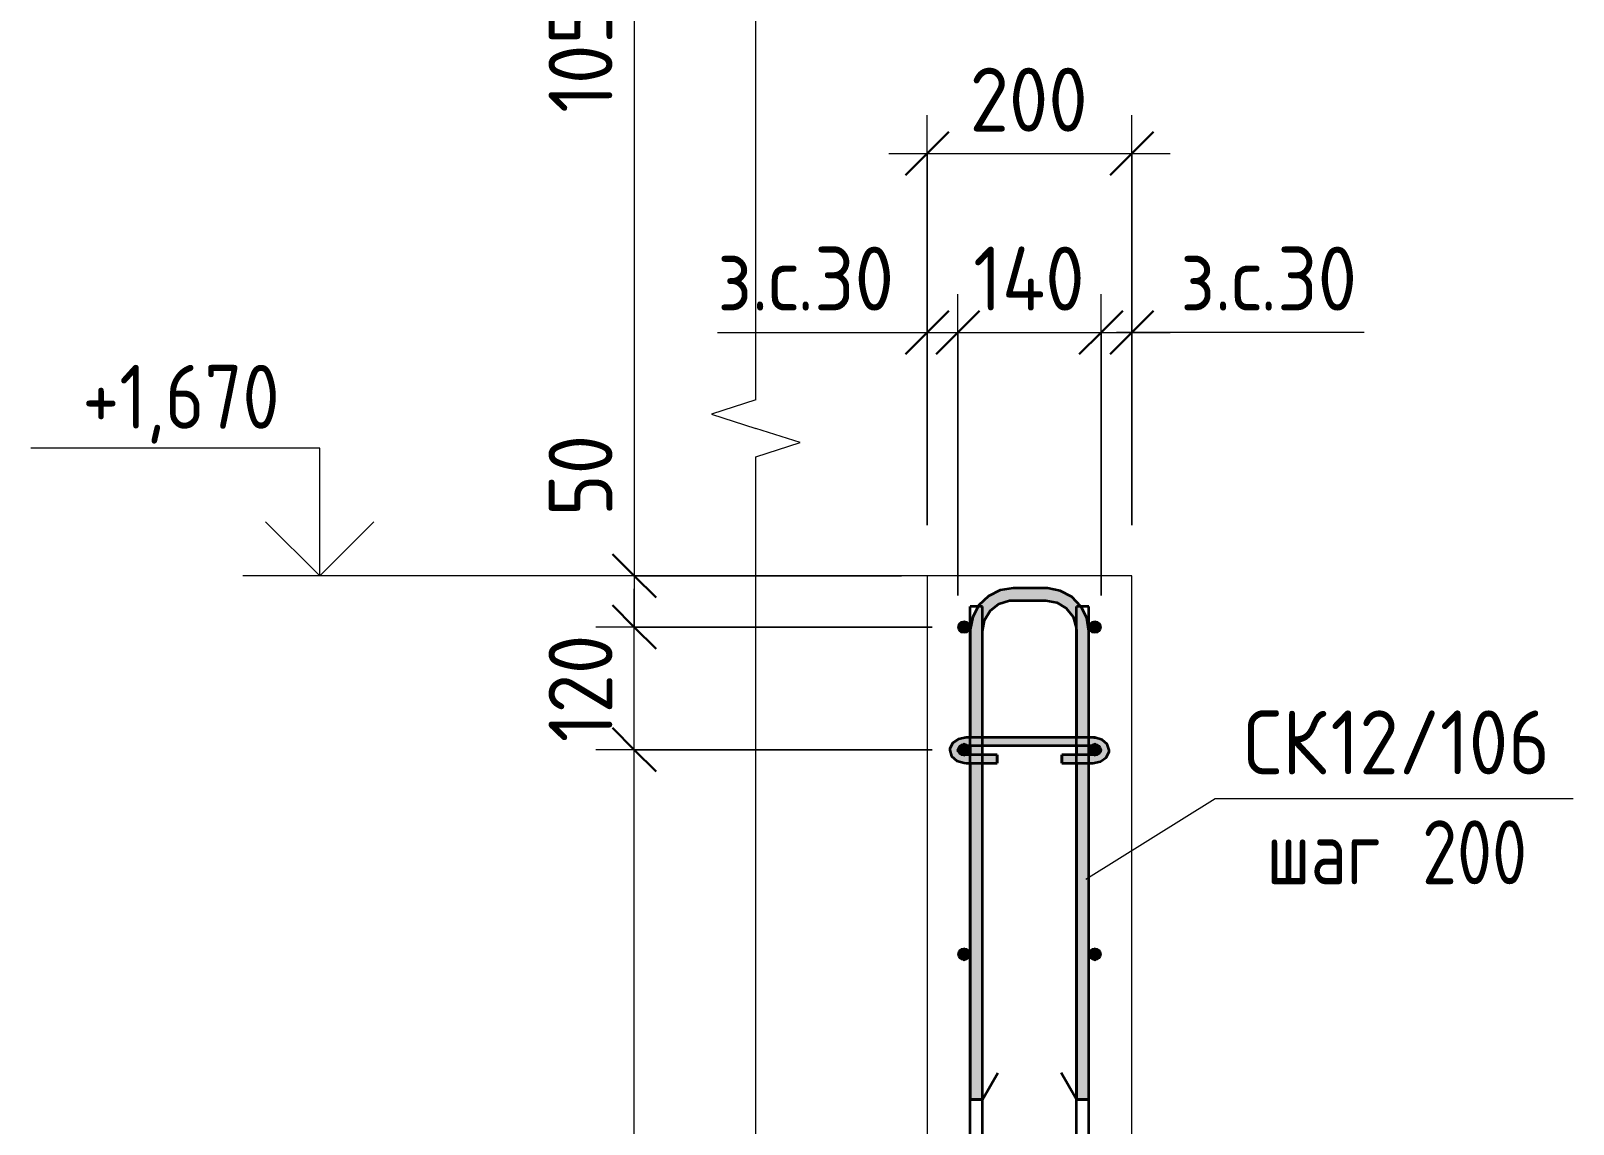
# Model space of a CAD drawing. Header units: millimetres. Extents: x -737 to 48133, y -5064 to 36443.
# Drawn here: x 32372 to 33880, y 1134 to 2203 of the extents above; entities that cross this region are included whole.
import ezdxf

# ---------------------------------------------------------------- set-up
doc = ezdxf.new("R2010")
doc.units = ezdxf.units.MM
for name, color, linetype, lineweight in [('AA_Dim', 7, 'Continuous', 9), ('AA_Dim-25', 7, 'Continuous', 9), ('AA_Oformlenie', 7, 'Continuous', 9), ('AA_Vinoska', 7, 'Continuous', 9), ('AA_Visotnaya otmetka', 7, 'Continuous', 9), ('AF_Stena_Опалубка', 253, 'Continuous', 20), ('KR_Armatura', 7, 'Continuous', 20), ('KR_Armatura_Tonkie', 7, 'Continuous', 20)]:
    doc.layers.add(name, color=color, linetype=linetype, lineweight=lineweight)
doc.styles.add('ISOCPEUR_6', font='isocpeur.TTF', dxfattribs={"width": 0.9, "height": 62.5})
doc.styles.add('ISOCPEUR_7', font='isocpeur.TTF', dxfattribs={"width": 0.85, "height": 62.5})
doc.styles.add('ISOCPEUR_8', font='isocpeur.TTF', dxfattribs={"width": 0.8, "height": 62.5})
doc.dimstyles.new('00_Точн_3_знака__прозр__2', dxfattribs={"dimscale": 304.8, "dimtxt": 62.672186, "dimasz": 0.139436, "dimexe": 0.123031, "dimexo": 0.082021, "dimgap": 0.008202, "dimtad": 1, "dimdec": 3, "dimrnd": 0.001, "dimdsep": 46, "dimtxsty": 'ISOCPEUR_6', "dimblk1": 'OBLIQUE', "dimblk2": 'OBLIQUE', "dimsah": 1, "dimcen": 0.09, "dimdle": 0.123031, "dimazin": 0, "dimtfac": 1, "dimtdec": 4, "dimtix": 1, "dimtmove": 1, "dimatfit": 3, "dimfxl": 1, "dimtvp": 1, "dimtolj": 1, "dimtzin": 0, "dimlwd": 18, "dimlwe": 18, "dimarcsym": 2})
doc.dimstyles.new('00_Точн_3_знака__прозр__3', dxfattribs={"dimscale": 304.8, "dimtxt": 62.672186, "dimasz": 0.139436, "dimexe": 0.123031, "dimexo": 0.082021, "dimgap": 0.008202, "dimtad": 1, "dimdec": 3, "dimrnd": 0.001, "dimdsep": 46, "dimtxsty": 'ISOCPEUR_6', "dimblk1": 'OBLIQUE', "dimblk2": 'OBLIQUE', "dimsah": 1, "dimcen": 0.09, "dimdle": 0.123031, "dimazin": 0, "dimtfac": 1, "dimtdec": 4, "dimtix": 1, "dimtmove": 0, "dimatfit": 3, "dimfxl": 1, "dimtvp": 1, "dimtolj": 1, "dimtzin": 0, "dimlwd": 18, "dimlwe": 18, "dimarcsym": 2})
doc.dimstyles.new('05_Округл_5мм__прозр__3', dxfattribs={"dimscale": 304.8, "dimtxt": 62.672186, "dimasz": 0.139436, "dimexe": 0.123031, "dimexo": 0.082021, "dimgap": 0.008202, "dimtad": 1, "dimdec": 0, "dimrnd": 5, "dimdsep": 46, "dimtxsty": 'ISOCPEUR_6', "dimblk1": 'OBLIQUE', "dimblk2": 'OBLIQUE', "dimsah": 1, "dimcen": 0.09, "dimdle": 0.123031, "dimazin": 0, "dimtfac": 1, "dimtdec": 4, "dimtix": 1, "dimtmove": 0, "dimatfit": 3, "dimfxl": 1, "dimtvp": 1, "dimtolj": 1, "dimtzin": 0, "dimlwd": 18, "dimlwe": 18, "dimarcsym": 2})

# ---------------------------------------------------------------- blocks, each defined once
blk = doc.blocks.new('350_Стержень П торец СК-СГ _НесАрм_РабПлоск_ - 350_Стержень П торец СК-СГ _НесАрм_РабПлоск_-4140246-1-1 Армирование')
at = {"layer": 'KR_Armatura_Tonkie', "lineweight": 35}
for points in [[(-34468, 1616), (-34456, 1616), (-34454.8, 1624.3), (-34452, 1631), (-34447.2, 1637.2), (-34441, 1642), (-34433.8, 1645), (-34426, 1646.2), (-34426, 1658), (-34436.9, 1656.6), (-34447, 1652.4), (-34456.1, 1645.2), (-34462.4, 1637), (-34466.6, 1626.9), (-34467.2, 1622.1)], [(-34394, 1646), (-34394, 1658), (-34426, 1657.8), (-34426, 1646), (-34395, 1646)], [(-34359.6, 1616), (-34352, 1616), (-34353.4, 1626.9), (-34357.6, 1637), (-34364.3, 1645.7), (-34373.5, 1652.6), (-34383.1, 1656.6), (-34394, 1657.8), (-34394, 1646), (-34385.7, 1644.8), (-34379, 1642), (-34372.8, 1637.2), (-34368, 1631), (-34365, 1623.8), (-34363.8, 1616), (-34361, 1616)]]:
    blk.add_hatch(color=256, dxfattribs=at).paths.add_polyline_path(points)
h = blk.add_hatch(color=256, dxfattribs=at)
h.paths.add_polyline_path([(-34462, 1158), (-34456, 1158), (-34456.2, 1487), (-34459.4, 1487.3), (-34462, 1487.6), (-34468, 1487), (-34467.8, 1158), (-34463.6, 1158)])
h.paths.add_polyline_path([(-34462, 1494.5), (-34456, 1495), (-34456.2, 1504), (-34468, 1504), (-34467.8, 1495), (-34465, 1494.8), (-34462.4, 1494.5)])
h.paths.add_polyline_path([(-34462, 1512), (-34456, 1512), (-34456.2, 1616), (-34468, 1616), (-34467.8, 1512), (-34462.4, 1512)])
h = blk.add_hatch(color=256, dxfattribs=at)
h.paths.add_polyline_path([(-34358, 1158), (-34352, 1158), (-34352.2, 1487), (-34355.4, 1487.3), (-34358, 1487.6), (-34364, 1487), (-34363.8, 1158), (-34359.6, 1158)])
h.paths.add_polyline_path([(-34358, 1494.5), (-34352, 1495), (-34352.2, 1504), (-34364, 1504), (-34363.8, 1495), (-34361, 1494.8), (-34358.4, 1494.5)])
h.paths.add_polyline_path([(-34358.4, 1512), (-34352, 1512), (-34352.2, 1616), (-34364, 1616), (-34363.8, 1512), (-34359.6, 1512)])
for p, q in [((-34394, 1658), (-34426, 1658)), ((-34426, 1646), (-34394, 1646)), ((-34468, 1616), (-34468, 1512)), ((-34456, 1512), (-34456, 1616)), ((-34364, 1616), (-34364, 1512)), ((-34352, 1512), (-34352, 1616)), ((-34468, 1504), (-34468, 1495)), ((-34456, 1495), (-34456, 1504)), ((-34364, 1504), (-34364, 1495)), ((-34352, 1495), (-34352, 1504)), ((-34468, 1487), (-34468, 1158)), ((-34456, 1158), (-34456, 1487)), ((-34364, 1487), (-34364, 1158)), ((-34352, 1158), (-34352, 1487)), ((-34456, 1158), (-34441, 1184)), ((-34364, 1158), (-34379, 1184)), ((-34456, 1158), (-34468, 1158)), ((-34467.8, 1158), (-34456.2, 1158)), ((-34352, 1158), (-34364, 1158)), ((-34363.8, 1158), (-34352.2, 1158))]:
    blk.add_line(p, q, dxfattribs=at)
at = {"layer": 'KR_Armatura_Tonkie', "lineweight": 35, "flags": 128}
for points in [[(-34426, 1658), (-34438.7, 1656), (-34450.2, 1650.3), (-34459.4, 1641.4), (-34460.2, 1640)], [(-34456, 1616), (-34454, 1626.7), (-34448.4, 1635.9), (-34439.9, 1642.6), (-34429.5, 1645.8), (-34426, 1646)], [(-34359.7, 1640.2), (-34368.6, 1649.4), (-34379.9, 1655.5), (-34392.5, 1658), (-34394, 1658)], [(-34394, 1646), (-34383.3, 1644), (-34374.1, 1638.4), (-34367.4, 1629.9), (-34364.2, 1619.5), (-34364, 1616)], [(-34460.2, 1640), (-34465.5, 1630.1), (-34468, 1617.5), (-34468, 1616)], [(-34352, 1616), (-34354, 1628.7), (-34359.6, 1640)]]:
    blk.add_lwpolyline(points, dxfattribs=at)
blk = doc.blocks.new('261_Шпилька массив _НесАрм_РабПлоск_ - 8 А240-V6-1-1 Армирование')
at = {"layer": 'KR_Armatura_Tonkie', "lineweight": 35}
for points in [[(-34471.9, 1487), (-34471.9, 1493.8), (-34475.9, 1494.6), (-34478.8, 1496.7), (-34479.9, 1499.4), (-34479.1, 1501.4), (-34471.9, 1504.1), (-34471.9, 1510.8), (-34478, 1510), (-34483.2, 1507.5), (-34486.7, 1503.8), (-34487.9, 1499.5), (-34486.7, 1495.2), (-34484.3, 1491.6), (-34479.4, 1488.5), (-34474.4, 1487.5)], [(-34395, 1510.8), (-34348.1, 1510.8), (-34348.1, 1512), (-34471.9, 1511.9), (-34471.9, 1510.8), (-34452, 1510.8)], [(-34395, 1504), (-34348.1, 1504.1), (-34348.1, 1510.8), (-34471.9, 1510.8), (-34471.9, 1504), (-34452, 1504)], [(-34348.1, 1487), (-34341.9, 1488), (-34339.4, 1489.2), (-34336.1, 1491.9), (-34333.3, 1495.2), (-34332.1, 1499.5), (-34333.3, 1503.8), (-34336.8, 1507.5), (-34342.2, 1510), (-34348.1, 1510.8), (-34348.1, 1504), (-34341.9, 1502.6), (-34340.6, 1500.8), (-34340.1, 1499.5), (-34341.2, 1496.7), (-34344.1, 1494.6), (-34348.1, 1493.8), (-34348.1, 1487.2)], [(-34471.9, 1493.8), (-34441.6, 1493.8), (-34441.6, 1495), (-34459, 1494.8), (-34462, 1494.5), (-34466.3, 1495), (-34468, 1495), (-34471.9, 1494.9), (-34471.9, 1494.5)], [(-34452, 1487), (-34441.6, 1487.2), (-34441.6, 1493.8), (-34471.9, 1493.8), (-34471.9, 1487), (-34464.8, 1487.2), (-34462, 1487.6), (-34457.8, 1487.1), (-34456, 1487)], [(-34378.4, 1493.8), (-34348.1, 1493.8), (-34348.1, 1495), (-34355.2, 1494.8), (-34358, 1494.5), (-34362.2, 1495), (-34364, 1495), (-34378.4, 1494.9), (-34378.4, 1494.5)], [(-34366.5, 1487), (-34361, 1487.2), (-34358, 1487.6), (-34353.8, 1487.1), (-34352, 1487), (-34348.1, 1487.2), (-34348.1, 1493.8), (-34378.4, 1493.8), (-34378.4, 1487)]]:
    blk.add_hatch(color=256, dxfattribs=at).paths.add_polyline_path(points)
h = blk.add_hatch(color=256, dxfattribs=at)
h.paths.add_polyline_path([(-34471.9, 1493.8), (-34471.9, 1495), (-34477.7, 1496.4), (-34479.1, 1497.5), (-34478.8, 1496.7), (-34475.3, 1494.5)])
h.paths.add_polyline_path([(-34486.7, 1503.8), (-34483.2, 1507.5), (-34477.5, 1510), (-34471.9, 1510.8), (-34471.9, 1512), (-34479.4, 1510.5), (-34484.3, 1507.4), (-34485.5, 1505.7)])
h = blk.add_hatch(color=256, dxfattribs=at)
h.paths.add_polyline_path([(-34348.1, 1493.8), (-34344.1, 1494.6), (-34341.1, 1496.7), (-34341.2, 1497.4), (-34341.9, 1496.5), (-34348.1, 1494.9), (-34348.1, 1494.5)])
h.paths.add_polyline_path([(-34333.3, 1503.8), (-34336.1, 1507.2), (-34340.6, 1510.4), (-34342, 1511), (-34348.1, 1511.9), (-34348.1, 1510.8), (-34342, 1510), (-34336.8, 1507.5)])
for p, q in [((-34468, 1512), (-34471.9, 1512)), ((-34456, 1512), (-34468, 1512)), ((-34364, 1512), (-34456, 1512)), ((-34352, 1512), (-34364, 1512)), ((-34348.1, 1512), (-34352, 1512)), ((-34471.9, 1504), (-34468, 1504)), ((-34468, 1495), (-34471.9, 1495)), ((-34468, 1504), (-34456, 1504)), ((-34462.1, 1495), (-34468, 1495)), ((-34456, 1495), (-34462, 1495)), ((-34456, 1504), (-34364, 1504)), ((-34441.6, 1495), (-34456, 1495)), ((-34441.6, 1495), (-34441.6, 1493.8)), ((-34441.6, 1488.2), (-34441.6, 1494.9)), ((-34441.6, 1493.8), (-34441.6, 1487)), ((-34364, 1495), (-34378.4, 1495)), ((-34378.4, 1493.8), (-34378.4, 1495)), ((-34378.4, 1494.9), (-34378.4, 1488.2)), ((-34378.4, 1487), (-34378.4, 1493.8)), ((-34364, 1504), (-34352, 1504)), ((-34358.1, 1495), (-34364, 1495)), ((-34352, 1495), (-34358, 1495)), ((-34352, 1504), (-34348.1, 1504)), ((-34348.1, 1495), (-34352, 1495)), ((-34471.9, 1487), (-34468, 1487)), ((-34468, 1487), (-34462.1, 1487)), ((-34462, 1487), (-34456, 1487)), ((-34456, 1487), (-34441.6, 1487)), ((-34441.6, 1487.2), (-34441.6, 1488.2)), ((-34378.4, 1488.2), (-34378.4, 1487.2)), ((-34378.4, 1487), (-34364, 1487)), ((-34364, 1487), (-34358.1, 1487)), ((-34358, 1487), (-34352, 1487)), ((-34352, 1487), (-34348.1, 1487))]:
    blk.add_line(p, q, dxfattribs=at)
at = {"layer": 'KR_Armatura_Tonkie', "lineweight": 35, "flags": 128}
for points in [[(-34471.9, 1512), (-34479.5, 1510.5), (-34485.1, 1506.6), (-34487.8, 1501.1), (-34487.9, 1499.5)], [(-34332.1, 1499.5), (-34333.9, 1505.4), (-34338.9, 1509.8), (-34346.2, 1511.9), (-34348.1, 1512)], [(-34487.9, 1499.5), (-34486.1, 1493.6), (-34481.1, 1489.2), (-34473.8, 1487.1), (-34471.9, 1487)], [(-34479.9, 1499.5), (-34479, 1501.5), (-34475.2, 1503.6), (-34471.9, 1504)], [(-34471.9, 1495), (-34476.9, 1496.1), (-34479.6, 1498.3), (-34479.9, 1499.5)], [(-34348.1, 1504), (-34343.1, 1502.9), (-34340.4, 1500.7), (-34340.1, 1499.5)], [(-34348.1, 1487), (-34340.5, 1488.5), (-34334.9, 1492.4), (-34332.2, 1497.9), (-34332.1, 1499.5)], [(-34340.1, 1499.5), (-34341, 1497.5), (-34344.8, 1495.5), (-34348.1, 1495)]]:
    blk.add_lwpolyline(points, dxfattribs=at)
blk = doc.blocks.new('011_Прямоугольник обрыва _ЭлУзла_ - 011_Прямоугольник обрыва _ЭлУзла_-4158659-1-1 Армирование')
at = {"layer": 'AA_Oformlenie'}
for p, q in [((-34677.7, 1842.3), (-34677.7, 3545.5)), ((-34677.7, -1620.5), (-34677.7, 1786.6))]:
    blk.add_line(p, q, dxfattribs=at)
blk = doc.blocks.new('DIMBLOCK64-1-1 Армирование')
at = {"layer": 'AA_Dim-25', "lineweight": 30}
for p, q in [((32961.7, 2720), (32940.5, 2741.3)), ((32961.7, 2720), (32983, 2698.8)), ((32961.7, 1670), (32940.5, 1691.2)), ((32961.7, 1670), (32983, 1648.8))]:
    blk.add_line(p, q, dxfattribs=at)
at = {"layer": 'AA_Dim-25', "lineweight": 18}
for p, q in [((33223.1, 2720), (32924.2, 2720)), ((32961.7, 2720), (32961.7, 1670)), ((32961.7, 2720), (33223.1, 2720)), ((33223.1, 1670), (32924.2, 1670)), ((32961.7, 1670), (33223.1, 1670))]:
    blk.add_line(p, q, dxfattribs=at)
at = {"layer": 'AA_Dim-25', "color": 0, "lineweight": 18, "insert": (32877.8, 2122.9), "char_height": 62.5, "width": 173.117, "attachment_point": 1, "rotation": 90, "line_spacing_factor": 1.135194, "style": 'ISOCPEUR_6'}
blk.add_mtext('1050', dxfattribs=at)
blk = doc.blocks.new('_Oblique')
at = {"color": 0, "linetype": 'ByBlock', "lineweight": -2}
blk.add_line((-0.5, -0.5), (0.5, 0.5), dxfattribs=at)
blk = doc.blocks.new('DIMBLOCK65-1-1 Армирование')
at = {"layer": 'AA_Dim-25', "lineweight": 18}
for p, q in [((32961.7, 1806.4), (32961.7, 1703.4)), ((32961.7, 1703.4), (32961.7, 1645)), ((33223.1, 1670), (32924.2, 1670)), ((32961.7, 1670), (32961.7, 1620)), ((32961.7, 1670), (33223.1, 1670)), ((33253.1, 1620), (32924.2, 1620)), ((32961.7, 1620), (33253.1, 1620))]:
    blk.add_line(p, q, dxfattribs=at)
at = {"layer": 'AA_Dim-25', "lineweight": 30}
for p, q in [((32961.7, 1670), (32940.5, 1691.2)), ((32961.7, 1670), (32983, 1648.8)), ((32961.7, 1620), (32940.5, 1641.3)), ((32961.7, 1620), (32983, 1598.8))]:
    blk.add_line(p, q, dxfattribs=at)
at = {"layer": 'AA_Dim-25', "color": 0, "lineweight": 18, "insert": (32877.8, 1728.4), "char_height": 62.5, "width": 93.654, "attachment_point": 1, "rotation": 90, "line_spacing_factor": 1.135194, "style": 'ISOCPEUR_6'}
blk.add_mtext('50', dxfattribs=at)
blk = doc.blocks.new('DIMBLOCK72-1-1 Армирование')
at = {"layer": 'AA_Dim-25', "lineweight": 18}
for p, q in [((33248.1, 1719.6), (33248.1, 1945.6)), ((33278.1, 1651), (33278.1, 1945.6)), ((33042.9, 1908.1), (33247.7, 1908.1)), ((33210.6, 1908.1), (33278.1, 1908.1)), ((33247.7, 1908.1), (33263.1, 1908.1)), ((33248.1, 1908.1), (33248.1, 1719.6)), ((33278.1, 1908.1), (33278.1, 1651))]:
    blk.add_line(p, q, dxfattribs=at)
at = {"layer": 'AA_Dim-25', "lineweight": 30}
for p, q in [((33248.1, 1908.1), (33269.4, 1929.3)), ((33278.1, 1908.1), (33299.4, 1929.3)), ((33248.1, 1908.1), (33226.9, 1886.8)), ((33278.1, 1908.1), (33256.9, 1886.8))]:
    blk.add_line(p, q, dxfattribs=at)
at = {"layer": 'AA_Dim-25', "color": 0, "lineweight": 18, "insert": (33042.9, 1992), "char_height": 62.5, "width": 215.687, "attachment_point": 1, "line_spacing_factor": 1.135194, "style": 'ISOCPEUR_6'}
blk.add_mtext('з.с.30', dxfattribs=at)
blk = doc.blocks.new('DIMBLOCK73-1-1 Армирование')
at = {"layer": 'AA_Dim-25', "lineweight": 18}
for p, q in [((33278.1, 1651), (33278.1, 1945.6)), ((33418.1, 1651), (33418.1, 1945.6)), ((33278.1, 1908.1), (33418.1, 1908.1)), ((33278.1, 1908.1), (33278.1, 1651)), ((33418.1, 1908.1), (33418.1, 1651))]:
    blk.add_line(p, q, dxfattribs=at)
at = {"layer": 'AA_Dim-25', "lineweight": 30}
for p, q in [((33278.1, 1908.1), (33299.4, 1929.3)), ((33418.1, 1908.1), (33439.4, 1929.3)), ((33278.1, 1908.1), (33256.9, 1886.8)), ((33418.1, 1908.1), (33396.9, 1886.8))]:
    blk.add_line(p, q, dxfattribs=at)
at = {"layer": 'AA_Dim-25', "color": 0, "lineweight": 18, "insert": (33293.1, 1992), "char_height": 62.5, "width": 131.966, "attachment_point": 1, "line_spacing_factor": 1.135194, "style": 'ISOCPEUR_6'}
blk.add_mtext('140', dxfattribs=at)
blk = doc.blocks.new('DIMBLOCK74-1-1 Армирование')
at = {"layer": 'AA_Dim-25', "lineweight": 18}
for p, q in [((33418.1, 1651), (33418.1, 1945.6)), ((33448.1, 1719.6), (33448.1, 1945.6)), ((33418.1, 1908.1), (33485.6, 1908.1)), ((33418.1, 1908.1), (33418.1, 1651)), ((33470.7, 1908.1), (33433.1, 1908.1)), ((33448.1, 1908.1), (33448.1, 1719.6)), ((33675.4, 1908.1), (33470.7, 1908.1))]:
    blk.add_line(p, q, dxfattribs=at)
at = {"layer": 'AA_Dim-25', "lineweight": 30}
for p, q in [((33418.1, 1908.1), (33439.4, 1929.3)), ((33448.1, 1908.1), (33469.4, 1929.3)), ((33418.1, 1908.1), (33396.9, 1886.8)), ((33448.1, 1908.1), (33426.9, 1886.8))]:
    blk.add_line(p, q, dxfattribs=at)
at = {"layer": 'AA_Dim-25', "color": 0, "lineweight": 18, "insert": (33495.7, 1992), "char_height": 62.5, "width": 215.687, "attachment_point": 1, "line_spacing_factor": 1.135194, "style": 'ISOCPEUR_6'}
blk.add_mtext('з.с.30', dxfattribs=at)
blk = doc.blocks.new('DIMBLOCK75-1-1 Армирование')
at = {"layer": 'AA_Dim-25', "lineweight": 18}
for p, q in [((33248.1, 1727.5), (33248.1, 2120.6)), ((33448.1, 1727.5), (33448.1, 2120.6)), ((33210.6, 2083.1), (33485.6, 2083.1)), ((33248.1, 2083.1), (33248.1, 1727.5)), ((33448.1, 2083.1), (33448.1, 1727.5))]:
    blk.add_line(p, q, dxfattribs=at)
at = {"layer": 'AA_Dim-25', "lineweight": 30}
for p, q in [((33248.1, 2083.1), (33269.4, 2104.3)), ((33448.1, 2083.1), (33469.4, 2104.3)), ((33248.1, 2083.1), (33226.9, 2061.8)), ((33448.1, 2083.1), (33426.9, 2061.8))]:
    blk.add_line(p, q, dxfattribs=at)
at = {"layer": 'AA_Dim-25', "color": 0, "lineweight": 18, "insert": (33289.6, 2167), "char_height": 62.5, "width": 140.48, "attachment_point": 1, "line_spacing_factor": 1.135194, "style": 'ISOCPEUR_6'}
blk.add_mtext('200', dxfattribs=at)
blk = doc.blocks.new('042_М_Арматуры - Диам длина поз _ Комментарий-3662934-1-1 Армирование')
at = {"layer": 'AA_Vinoska'}
blk.add_line((-33404.6, 3196.1), (-33054.6, 3196.1), dxfattribs=at)
blk = doc.blocks.new('Высотные отметки - Стрелка вверх-400292-1-1 Армирование')
at = {"layer": 'AA_Vinoska'}
for p, q in [((-35104.8, -2825), (-35387.3, -2825)), ((-35104.8, -2950), (-35104.8, -2825)), ((-35104.8, -2950), (-35157.8, -2897)), ((-35104.8, -2950), (-35051.7, -2897)), ((-35029.8, -2950), (-35179.8, -2950))]:
    blk.add_line(p, q, dxfattribs=at)
blk = doc.blocks.new('DIMBLOCK83-1-1 Армирование')
at = {"layer": 'AA_Dim-25', "lineweight": 30}
for p, q in [((32961.7, 1500), (32940.5, 1521.3)), ((32961.7, 1500), (32983, 1478.8)), ((32961.7, -2900), (32940.5, -2878.7)), ((32961.7, -2900), (32983, -2921.2))]:
    blk.add_line(p, q, dxfattribs=at)
at = {"layer": 'AA_Dim-25', "lineweight": 18}
for p, q in [((33253.1, 1500), (32924.2, 1500)), ((32961.7, -2900), (32961.7, 1500)), ((32961.7, 1500), (33253.1, 1500)), ((33253.1, -2900), (32924.2, -2900)), ((32961.7, -2900), (33253.1, -2900))]:
    blk.add_line(p, q, dxfattribs=at)
at = {"layer": 'AA_Dim-25', "color": 0, "lineweight": 18, "insert": (32877.8, -919.4), "char_height": 62.5, "width": 526.446, "attachment_point": 1, "rotation": 90, "line_spacing_factor": 1.135194, "style": 'ISOCPEUR_6'}
blk.add_mtext('200х22=4400', dxfattribs=at)
blk = doc.blocks.new('DIMBLOCK84-1-1 Армирование')
at = {"layer": 'AA_Dim-25', "lineweight": 18}
for p, q in [((32961.7, 1500), (32961.7, 1657.5)), ((33253.1, 1620), (32924.2, 1620)), ((32961.7, 1620), (33253.1, 1620)), ((33253.1, 1500), (32924.2, 1500)), ((32961.7, 1500), (33253.1, 1500))]:
    blk.add_line(p, q, dxfattribs=at)
at = {"layer": 'AA_Dim-25', "lineweight": 30}
for p, q in [((32961.7, 1620), (32940.5, 1641.3)), ((32961.7, 1620), (32983, 1598.8)), ((32961.7, 1500), (32940.5, 1521.3)), ((32961.7, 1500), (32983, 1478.8))]:
    blk.add_line(p, q, dxfattribs=at)
at = {"layer": 'AA_Dim-25', "color": 0, "lineweight": 18, "insert": (32877.8, 1507.4), "char_height": 62.5, "width": 126.29, "attachment_point": 1, "rotation": 90, "line_spacing_factor": 1.135194, "style": 'ISOCPEUR_6'}
blk.add_mtext('120', dxfattribs=at)

msp = doc.modelspace()

# ---------------------------------------------------------------- hatches: boundary and pattern name
at = {"layer": 'KR_Armatura'}
h = msp.add_hatch(color=256, dxfattribs=at)
edge = h.paths.add_edge_path()
edge.add_arc((33284.1328, 1620), 6, 0, 360)
for points in [[(33287.1328, 1614.8038), (33290.1328, 1620), (33287.1328, 1625.1962), (33281.1328, 1625.1962), (33278.1328, 1620), (33281.1328, 1614.8038)], [(33409.1328, 1614.8038), (33415.1328, 1614.8038), (33418.1328, 1620), (33415.1328, 1625.1962), (33409.1328, 1625.1962), (33406.1328, 1620)], [(33284.1328, 1494), (33289.329, 1497), (33289.329, 1503), (33284.1328, 1506), (33278.9367, 1503), (33278.9367, 1497)], [(33412.1328, 1494), (33417.329, 1497), (33417.329, 1503), (33412.1328, 1506), (33406.9367, 1503), (33406.9367, 1497)], [(33284.1328, 1294), (33289.329, 1297), (33289.329, 1303), (33284.1328, 1306), (33278.9367, 1303), (33278.9367, 1297)], [(33412.1328, 1294), (33417.329, 1297), (33417.329, 1303), (33412.1328, 1306), (33406.9367, 1303), (33406.9367, 1297)]]:
    msp.add_hatch(color=256, dxfattribs=at).paths.add_polyline_path(points)
h = msp.add_hatch(color=256, dxfattribs=at)
edge = h.paths.add_edge_path()
edge.add_arc((33412.1328, 1620), 6, 0, 360)
h = msp.add_hatch(color=256, dxfattribs=at)
edge = h.paths.add_edge_path()
edge.add_arc((33284.1328, 1500), 6, 0, 360)
h = msp.add_hatch(color=256, dxfattribs=at)
edge = h.paths.add_edge_path()
edge.add_arc((33412.1328, 1500), 6, 0, 360)
h = msp.add_hatch(color=256, dxfattribs=at)
edge = h.paths.add_edge_path()
edge.add_arc((33284.1328, 1300), 6, 0, 360)
h = msp.add_hatch(color=256, dxfattribs=at)
edge = h.paths.add_edge_path()
edge.add_arc((33412.1328, 1300), 6, 0, 360)

# ---------------------------------------------------------------- linework, layer by layer
at = {"layer": 'AA_Vinoska'}
for p, q in [((33080.4284, 1842.2592), (33037.1033, 1828.1821)), ((33037.1033, 1828.1821), (33080.4284, 1814.1049)), ((33123.7297, 1800.3549), (33080.4284, 1814.1049)), ((33080.4284, 1786.6049), (33123.7297, 1800.3549)), ((33403.2232, 1373.5301), (33529.8458, 1452.2004))]:
    msp.add_line(p, q, dxfattribs=at)
at = {"layer": 'AA_Visotnaya otmetka'}
for q in [(32654.0051, 1670), (33362.1946, 1670)]:
    msp.add_line((33362.1946, 1670), q, dxfattribs=at)
at = {"layer": 'AF_Stena_Опалубка'}
for p, q in [((33248.1328, 1670), (33248.1328, -2950)), ((33448.1328, 1670), (33248.1328, 1670)), ((33448.1328, -2950), (33448.1328, 1670))]:
    msp.add_line(p, q, dxfattribs=at)
at = {"layer": 'KR_Armatura'}
for p, q in [((33281.1328, 1625.1962), (33278.1328, 1620)), ((33278.1328, 1620), (33281.1328, 1614.8038)), ((33287.1328, 1625.1962), (33281.1328, 1625.1962)), ((33281.1328, 1614.8038), (33287.1328, 1614.8038)), ((33290.1328, 1620), (33287.1328, 1625.1962)), ((33287.1328, 1614.8038), (33290.1328, 1620)), ((33409.1328, 1625.1962), (33406.1328, 1620)), ((33406.1328, 1620), (33409.1328, 1614.8038)), ((33415.1328, 1625.1962), (33409.1328, 1625.1962)), ((33409.1328, 1614.8038), (33415.1328, 1614.8038)), ((33418.1328, 1620), (33415.1328, 1625.1962)), ((33415.1328, 1614.8038), (33418.1328, 1620)), ((33284.1328, 1506), (33278.9367, 1503)), ((33278.9367, 1503), (33278.9367, 1497)), ((33278.9367, 1497), (33284.1328, 1494)), ((33289.329, 1503), (33284.1328, 1506)), ((33284.1328, 1494), (33289.329, 1497)), ((33289.329, 1497), (33289.329, 1503)), ((33412.1328, 1506), (33406.9367, 1503)), ((33406.9367, 1503), (33406.9367, 1497)), ((33406.9367, 1497), (33412.1328, 1494)), ((33417.329, 1503), (33412.1328, 1506)), ((33412.1328, 1494), (33417.329, 1497)), ((33417.329, 1497), (33417.329, 1503)), ((33284.1328, 1306), (33278.9367, 1303)), ((33278.9367, 1303), (33278.9367, 1297)), ((33289.329, 1303), (33284.1328, 1306)), ((33289.329, 1297), (33289.329, 1303)), ((33412.1328, 1306), (33406.9367, 1303)), ((33406.9367, 1303), (33406.9367, 1297)), ((33417.329, 1303), (33412.1328, 1306)), ((33417.329, 1297), (33417.329, 1303)), ((33278.9367, 1297), (33284.1328, 1294)), ((33284.1328, 1294), (33289.329, 1297)), ((33406.9367, 1297), (33412.1328, 1294)), ((33412.1328, 1294), (33417.329, 1297))]:
    msp.add_line(p, q, dxfattribs=at)
for centre in [(33284.1328, 1620), (33412.1328, 1620), (33284.1328, 1500), (33412.1328, 1500), (33284.1328, 1300), (33412.1328, 1300)]:
    msp.add_circle(centre, 6, dxfattribs=at)
at = {"layer": 'KR_Armatura_Tonkie', "lineweight": 35}
for p, q in [((33302.1328, 1640), (33290.1328, 1640)), ((33290.1328, -2942), (33290.1328, 1640)), ((33302.1328, -2942), (33302.1328, 1640)), ((33406.1328, 1640), (33394.1328, 1640)), ((33394.1328, -2942), (33394.1328, 1640)), ((33406.1328, -2942), (33406.1328, 1640))]:
    msp.add_line(p, q, dxfattribs=at)

# ---------------------------------------------------------------- block references
at = {"layer": 'AA_Oformlenie'}
msp.add_blockref('011_Прямоугольник обрыва _ЭлУзла_ - 011_Прямоугольник обрыва _ЭлУзла_-4158659-1-1 Армирование', (67758.1328, 0), dxfattribs=at)
at = {"layer": 'AA_Vinoska'}
msp.add_blockref('042_М_Арматуры - Диам длина поз _ Комментарий-3662934-1-1 Армирование', (66934.4541, -1743.9083), dxfattribs=at)
at = {"layer": 'AA_Visotnaya otmetka'}
msp.add_blockref('Высотные отметки - Стрелка вверх-400292-1-1 Армирование', (67758.7655, 4620), dxfattribs=at)
at = {"layer": 'KR_Armatura_Tonkie', "lineweight": 35}
for name in ['261_Шпилька массив _НесАрм_РабПлоск_ - 8 А240-V6-1-1 Армирование', '350_Стержень П торец СК-СГ _НесАрм_РабПлоск_ - 350_Стержень П торец СК-СГ _НесАрм_РабПлоск_-4140246-1-1 Армирование']:
    msp.add_blockref(name, (67758.1328, 0), dxfattribs=at)

# ---------------------------------------------------------------- texts
at = {"layer": 'AA_Vinoska', "char_height": 62.5, "attachment_point": 1}
for s, insert, width, style in [('СК', (33557.7118, 1538.4567), 102.816422, 'ISOCPEUR_6'), ('12/106', (33642.5438, 1538.4567), 263.354344, 'ISOCPEUR_6'), (' 200', (33700.2722, 1430.9803), 166.751, 'ISOCPEUR_8'), ('шаг', (33579.8868, 1430.9803), 145.907125, 'ISOCPEUR_8')]:
    msp.add_mtext(s, dxfattribs=dict(at, insert=insert, width=width, style=style))
at = {"layer": 'AA_Visotnaya otmetka', "insert": (32421.8739, 1876.4199), "char_height": 62.5, "width": 227.11473, "attachment_point": 1, "line_spacing_factor": 1.135194, "style": 'ISOCPEUR_7'}
msp.add_mtext('+1,670', dxfattribs=at)

# ---------------------------------------------------------------- dimensions: what is measured, and where the dimension line sits
at = {"layer": 'AA_Dim', "lineweight": 18}
for base, p1, p2, dimstyle, override, picture, middle in [((32961.7254, 1670), (33248.1328, 2720), (33248.1328, 1670), '00_Точн_3_знака__прозр__3', {"dimpost": '<>', "dimfxl": 1050}, 'DIMBLOCK64-1-1 Армирование', (32927.9754, 2195)), ((32961.7254, 1620), (33278.1328, 1500), (33278.1328, 1620), '05_Округл_5мм__прозр__3', {"dimpost": '<>', "dimfxl": 120}, 'DIMBLOCK84-1-1 Армирование', (32927.9754, 1560)), ((32961.7254, 1500), (33278.1328, -2900), (33278.1328, 1500), '05_Округл_5мм__прозр__3', {"dimpost": '200х22=<>', "dimfxl": 4400}, 'DIMBLOCK83-1-1 Армирование', (32927.9754, -700))]:
    dim = msp.add_linear_dim(base=base, p1=p1, p2=p2, angle=90, dimstyle=dimstyle, override=override, dxfattribs=at)
    dim.commit()
    dim.dimension.update_dxf_attribs({"geometry": picture, "text_midpoint": middle})
for base, p1, p2, override, picture, middle in [((33448.1328, 2083.0724), (33248.1328, 1752.4991), (33448.1328, 1752.4991), {"dimpost": '<>', "dimfxl": 200}, 'DIMBLOCK75-1-1 Армирование', (33348.1328, 2116.8224)), ((33418.1328, 1908.0724), (33278.1328, 1626), (33418.1328, 1626), {"dimpost": '<>', "dimfxl": 140}, 'DIMBLOCK73-1-1 Армирование', (33348.1328, 1941.8224))]:
    dim = msp.add_linear_dim(base=base, p1=p1, p2=p2, dimstyle='00_Точн_3_знака__прозр__3', override=override, dxfattribs=at)
    dim.commit()
    dim.dimension.update_dxf_attribs({"geometry": picture, "text_midpoint": middle})
for base, p1, p2, picture, middle in [((33278.1328, 1908.0724), (33248.1328, 1744.6185), (33278.1328, 1626), 'DIMBLOCK72-1-1 Армирование', (33150.7766, 1950.3256)), ((33448.1328, 1908.0724), (33418.1328, 1626), (33448.1328, 1744.6185), 'DIMBLOCK74-1-1 Армирование', (33603.5398, 1950.3256))]:
    dim = msp.add_linear_dim(base=base, p1=p1, p2=p2, dimstyle='00_Точн_3_знака__прозр__2', override={"dimpost": 'з.с.<>', "dimfxl": 122.353398}, dxfattribs=at)
    dim.commit()
    dim.dimension.update_dxf_attribs({"geometry": picture, "text_midpoint": middle, "dimtype": 160})
dim = msp.add_linear_dim(base=(32961.7254, 1620), p1=(33248.1328, 1670), p2=(33278.1328, 1620), angle=90, dimstyle='00_Точн_3_знака__прозр__2', override={"dimpost": '<>', "dimfxl": 58.309519}, dxfattribs=at)
dim.commit()
dim.dimension.update_dxf_attribs({"geometry": 'DIMBLOCK65-1-1 Армирование', "text_midpoint": (32919.4722, 1775.194), "dimtype": 160, "text_rotation": 90})

doc.saveas('drawing.dxf')
